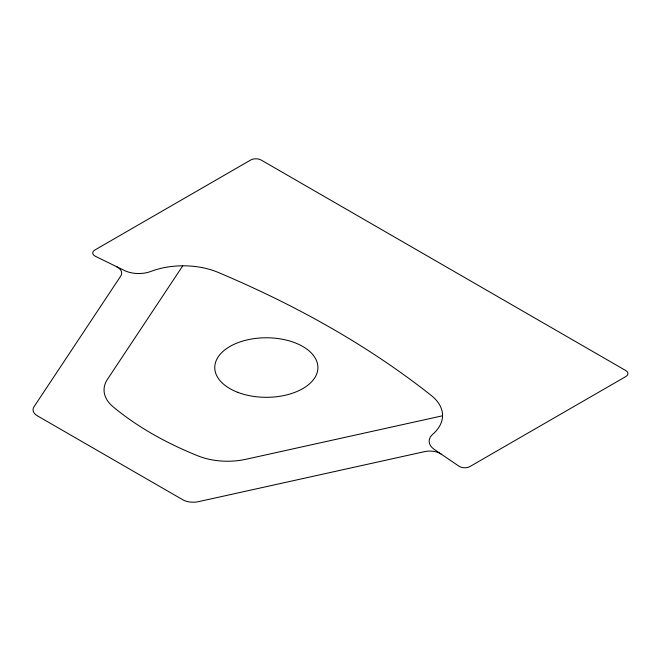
<?xml version="1.0" encoding="UTF-8"?>
<svg xmlns="http://www.w3.org/2000/svg" width="661" height="661" viewBox="0 0 661 661"><rect width="100%" height="100%" fill="white"/><g stroke="black" fill="none" stroke-linecap="round" stroke-linejoin="round"><path stroke-width="0.99" d="M182.758 265.829L107.462 379.307A51.575 29.778 0 0 0 112.998 406.713C138.463 427.89 167.844 443.779 198.49 456.073A51.575 29.778 0 0 0 245.966 459.271L442.506 415.794M441.151 454.074A14.732 8.51 0 0 0 424.643 451.628L198.424 501.674A14.732 8.51 0 0 1 182.453 499.576L37.644 415.976A14.732 8.51 0 0 1 34.017 406.755L120.69 276.141A14.732 8.51 0 0 0 116.468 266.614M442.531 414.802L442.482 417.074A58.936 34.025 0 0 1 432.815 434.211A22.102 12.757 0 0 0 434.426 449.497L459.122 466.294A7.37 4.255 0 0 0 469.946 466.542L625.793 376.572A7.37 4.255 0 0 0 625.793 370.557L261.12 160.012A7.37 4.255 0 0 0 250.701 160.012L94.862 249.99A7.37 4.255 0 0 0 95.3 256.245L124.392 270.498A22.102 12.757 0 0 0 150.857 271.431A58.936 34.025 0 0 1 180.544 265.846L184.485 265.821A58.936 34.025 0 0 1 217.7 272.208C293.74 304.242 366.648 344.307 431.459 395.625A58.936 34.025 0 0 1 442.531 414.802M237.679 392.304A51.575 29.778 0 0 0 317.792 369.491A51.575 29.778 0 0 0 243.521 340.845A51.575 29.778 0 0 0 237.679 392.304"/></g></svg>
